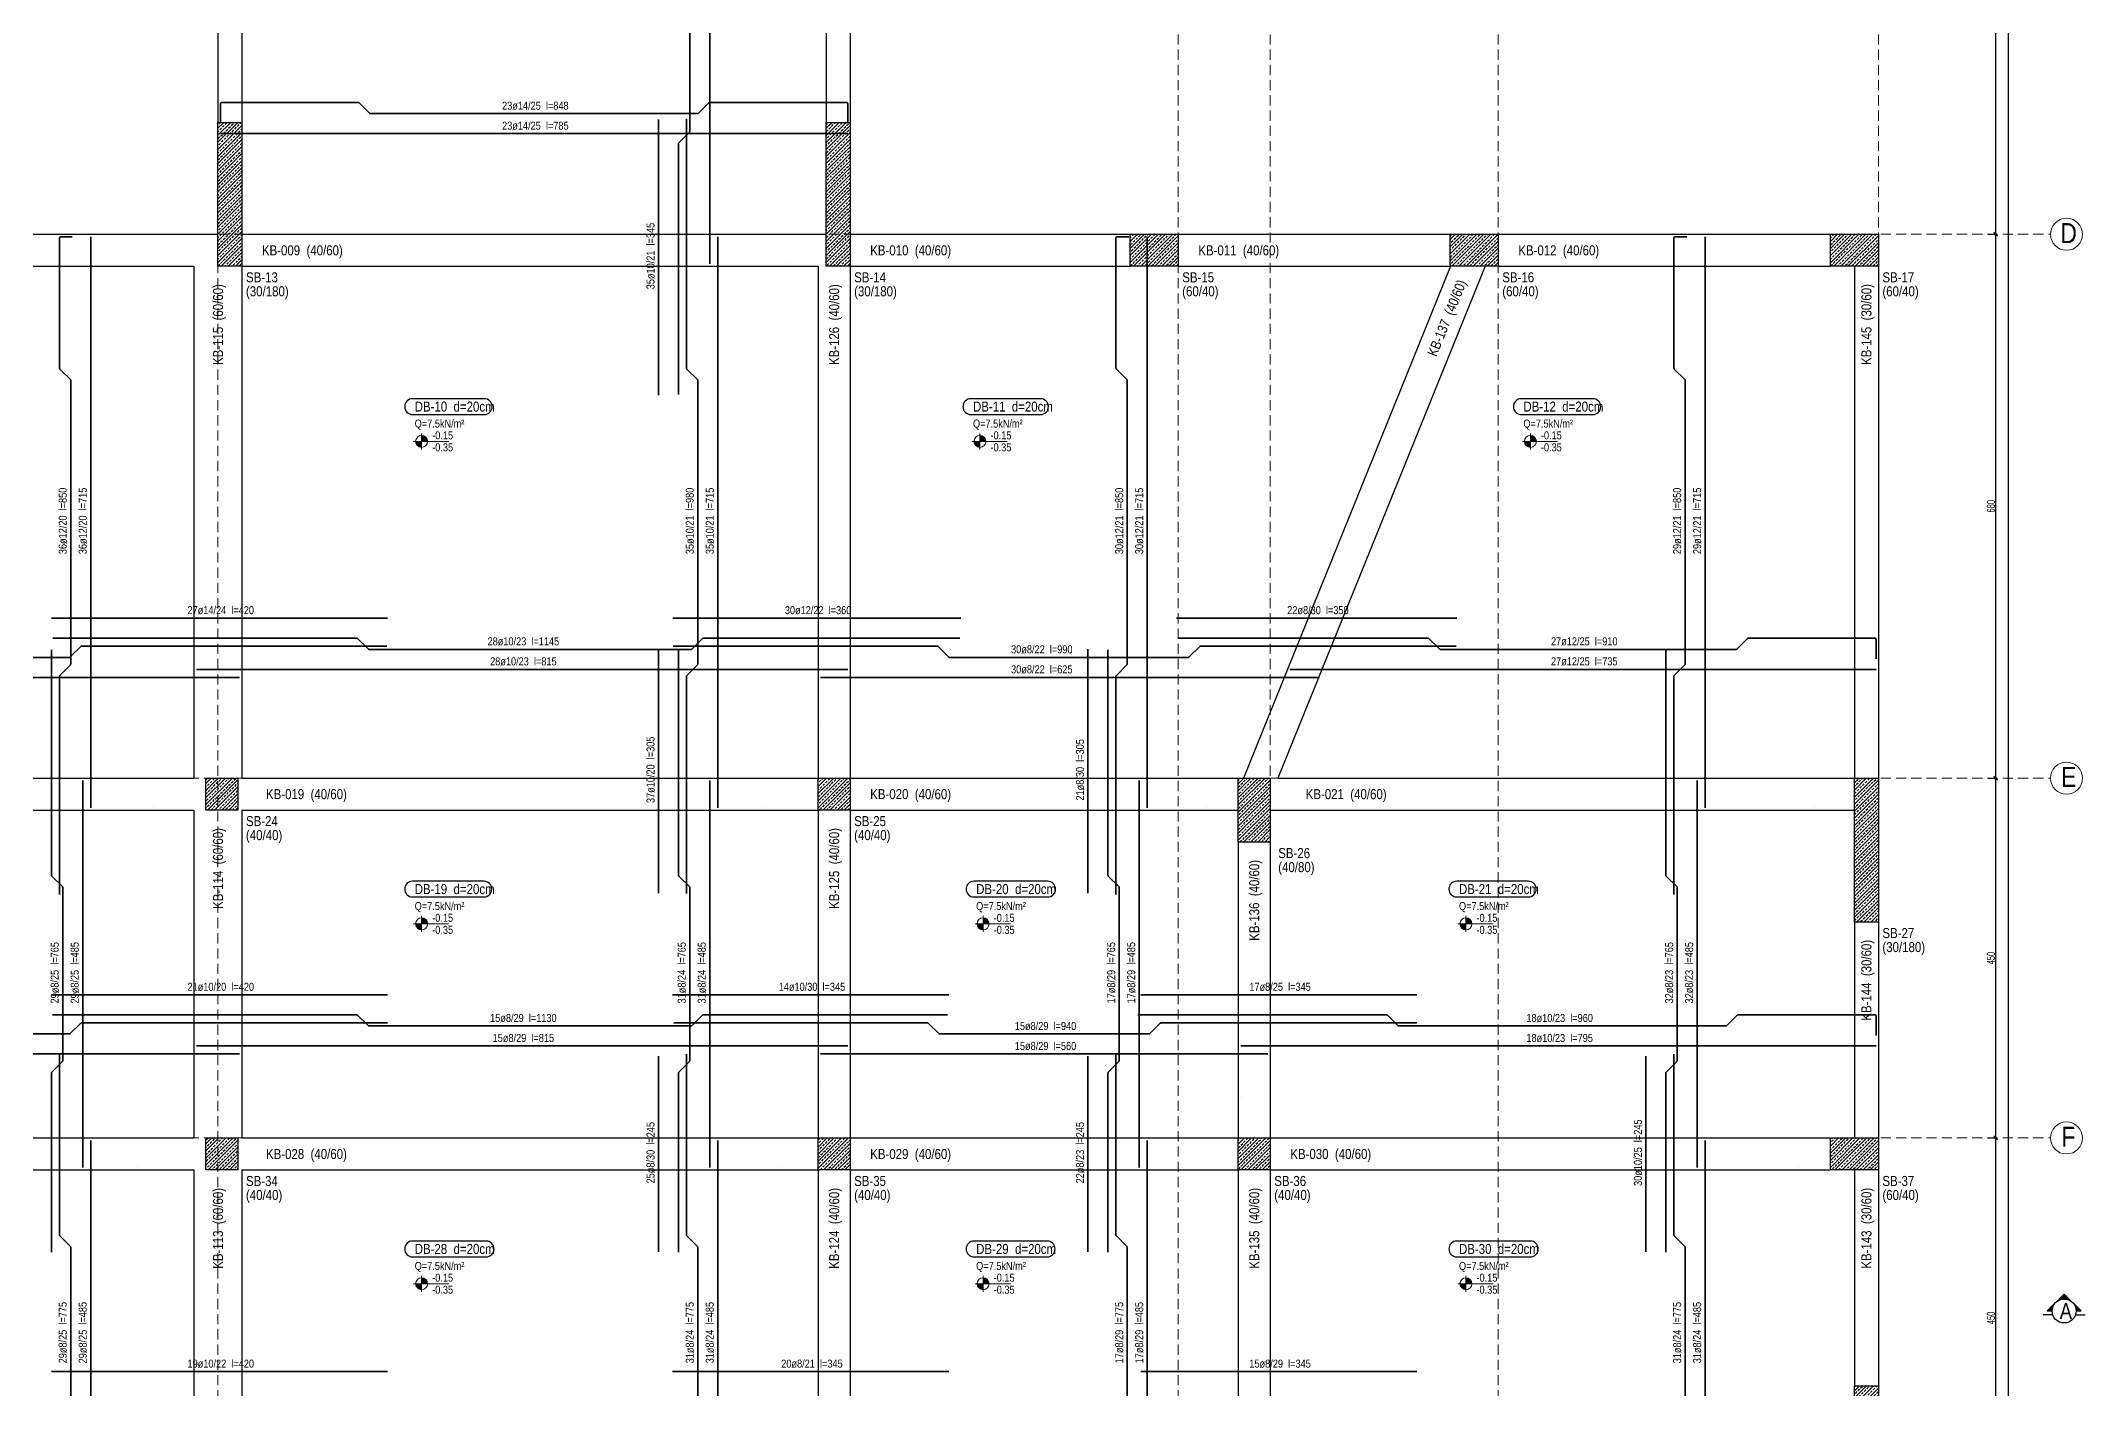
# Model space of a CAD drawing. Header units: millimetres. Extents: x 2275 to 9269, y 491 to 7321.
# Drawn here: x 6714 to 9269, y 3919 to 5603 of the extents above; entities that cross this region are included whole.
import ezdxf
from ezdxf.enums import TextEntityAlignment as Align

# ---------------------------------------------------------------- set-up
doc = ezdxf.new("R2010")
doc.units = ezdxf.units.MM
doc.linetypes.add('DASHED', pattern=[19.05, 12.7, -6.35])
for name, color, linetype, lineweight in [('AKS BALONU (BEYKENT)', 7, 'Continuous', 20), ('AKS CIZGISI (BEYKENT)', 252, 'DASHED', 20), ('AKS NO (BEYKENT)', 3, 'Continuous', 20), ('AKS OLCU (BEYKENT)', 200, 'Continuous', 20), ('DONATI (BEYKENT)', 4, 'Continuous', 35), ('DONATI YAZISI (BEYKENT)', 3, 'Continuous', 20), ('DOSEME ISMI (BEYKENT)', 9, 'Continuous', 20), ('DOSEME PAFTA (BEYKENT)', 3, 'Continuous', 20), ('KESIT (BEYKENT)', 151, 'Continuous', 25), ('KESIT ISMI (BEYKENT)', 6, 'Continuous', 20), ('KIRIS (BEYKENT)', 2, 'Continuous', 30), ('KIRIS ISMI (BEYKENT)', 40, 'Continuous', 20), ('KOLON (BEYKENT)', 3, 'Continuous', 30), ('KOLON ISMI (BEYKENT)', 91, 'Continuous', 20), ('KOT CIZGI (BEYKENT)', 120, 'Continuous', 20), ('KOT YAZI (BEYKENT)', 7, 'Continuous', 20), ('LGP_SLAB', 6, 'Continuous', 30), ('TARAMA (BEYKENT)', 252, 'Continuous', 25), ('YAZI (BEYKENT)', 140, 'Continuous', 20)]:
    doc.layers.add(name, color=color, linetype=linetype, lineweight=lineweight)
doc.styles.add('DONATI YAZISI (BEYKENT)', font='')
doc.styles.add('DSMOLC-50', font='bahnschrift light condensed', dxfattribs={"width": 0.75, "height": 10})
doc.styles.add('KOT (BEYKENT)', font='')
doc.styles.add('stastyle', font='RomanSTA.ttf')
doc.styles.add('YAZI (BEYKENT)', font='')
doc.styles.get('DONATI YAZISI (BEYKENT)').set_extended_font_data('Bahnschrift Light Condensed')
doc.styles.get('KOT (BEYKENT)').set_extended_font_data('Bahnschrift Light Condensed')
doc.styles.get('YAZI (BEYKENT)').set_extended_font_data('Bahnschrift Light Condensed')
doc.dimstyles.new('DSMOLC-50', dxfattribs={"dimtxt": 10, "dimasz": 5, "dimexe": 2, "dimexo": 2, "dimgap": 1, "dimtad": 1, "dimdec": 1, "dimrnd": 0.5, "dimzin": 12, "dimdsep": 46, "dimtxsty": 'DSMOLC-50', "dimblk": 'OBLIQUE', "dimblk1": 'OBLIQUE', "dimblk2": 'OBLIQUE', "dimcen": 0, "dimclrt": 7, "dimadec": 0, "dimazin": 0, "dimtfac": 1, "dimtdec": 4, "dimtix": 1, "dimtmove": 2, "dimatfit": 3, "dimfxl": 1, "dimtzin": 0, "dimarcsym": 0})
pattern_1 = [(45, (979.0016, 2596.1246), (-4.4194174, 4.4194174), []), (45, (983.421, 2596.1246), (-4.4194174, 4.4194174), [3.125, -1.5625])]

# ---------------------------------------------------------------- blocks, each defined once
blk = doc.blocks.new('_Oblique')
at = {"color": 0, "linetype": 'ByBlock', "lineweight": -2}
blk.add_line((-0.5, -0.5), (0.5, 0.5), dxfattribs=at)
blk = doc.blocks.new('*D168')
at = {"layer": 'AKS OLCU (BEYKENT)', "color": 0, "lineweight": -2, "transparency": 16777216}
for p, q in [((9147, 4231.4), (9159, 4231.4)), ((9157, 3781.4), (9157, 4231.4)), ((9147, 3781.4), (9159, 3781.4))]:
    blk.add_line(p, q, dxfattribs=at)
at = {"layer": 'DEFPOINTS', "color": 0, "transparency": 16777216}
for p in [(9145, 4231.4), (9157, 4231.4), (9145, 3781.4)]:
    blk.add_point(p, dxfattribs=at)
at = {"layer": 'AKS OLCU (BEYKENT)', "color": 0, "lineweight": -2, "transparency": 16777216, "xscale": 5, "yscale": 5, "zscale": 5}
for p, rotation in [((9157, 4231.4), 90), ((9157, 3781.4), 270)]:
    blk.add_blockref('_Oblique', p, dxfattribs=dict(at, rotation=rotation))
at = {"layer": 'AKS OLCU (BEYKENT)', "color": 7, "transparency": 16777216, "insert": (9150.9, 4006.4), "char_height": 10, "attachment_point": 5, "rotation": 90, "style": 'DSMOLC-50'}
blk.add_mtext('450', dxfattribs=at)
blk = doc.blocks.new('*D169')
at = {"layer": 'AKS OLCU (BEYKENT)', "color": 0, "lineweight": -2, "transparency": 16777216}
for p, q in [((9147, 4681.4), (9159, 4681.4)), ((9157, 4231.4), (9157, 4681.4)), ((9147, 4231.4), (9159, 4231.4))]:
    blk.add_line(p, q, dxfattribs=at)
at = {"layer": 'DEFPOINTS', "color": 0, "transparency": 16777216}
for p in [(9145, 4681.4), (9157, 4681.4), (9145, 4231.4)]:
    blk.add_point(p, dxfattribs=at)
at = {"layer": 'AKS OLCU (BEYKENT)', "color": 0, "lineweight": -2, "transparency": 16777216, "xscale": 5, "yscale": 5, "zscale": 5}
for p, rotation in [((9157, 4681.4), 90), ((9157, 4231.4), 270)]:
    blk.add_blockref('_Oblique', p, dxfattribs=dict(at, rotation=rotation))
at = {"layer": 'AKS OLCU (BEYKENT)', "color": 7, "transparency": 16777216, "insert": (9150.9, 4456.4), "char_height": 10, "attachment_point": 5, "rotation": 90, "style": 'DSMOLC-50'}
blk.add_mtext('450', dxfattribs=at)
blk = doc.blocks.new('*D170')
at = {"layer": 'AKS OLCU (BEYKENT)', "color": 0, "lineweight": -2, "transparency": 16777216}
for p, q in [((9147, 5361.4), (9159, 5361.4)), ((9157, 4681.4), (9157, 5361.4)), ((9147, 4681.4), (9159, 4681.4))]:
    blk.add_line(p, q, dxfattribs=at)
at = {"layer": 'DEFPOINTS', "color": 0, "transparency": 16777216}
for p in [(9145, 5361.4), (9157, 5361.4), (9145, 4681.4)]:
    blk.add_point(p, dxfattribs=at)
at = {"layer": 'AKS OLCU (BEYKENT)', "color": 0, "lineweight": -2, "transparency": 16777216, "xscale": 5, "yscale": 5, "zscale": 5}
for p, rotation in [((9157, 5361.4), 90), ((9157, 4681.4), 270)]:
    blk.add_blockref('_Oblique', p, dxfattribs=dict(at, rotation=rotation))
at = {"layer": 'AKS OLCU (BEYKENT)', "color": 7, "transparency": 16777216, "insert": (9150.9, 5021.4), "char_height": 10, "attachment_point": 5, "rotation": 90, "style": 'DSMOLC-50'}
blk.add_mtext('680', dxfattribs=at)
blk = doc.blocks.new('*D171')
at = {"layer": 'AKS OLCU (BEYKENT)', "color": 0, "lineweight": -2, "transparency": 16777216}
for p, q in [((9147, 5931.4), (9159, 5931.4)), ((9157, 5361.4), (9157, 5931.4)), ((9147, 5361.4), (9159, 5361.4))]:
    blk.add_line(p, q, dxfattribs=at)
at = {"layer": 'DEFPOINTS', "color": 0, "transparency": 16777216}
for p in [(9145, 5931.4), (9157, 5931.4), (9145, 5361.4)]:
    blk.add_point(p, dxfattribs=at)
at = {"layer": 'AKS OLCU (BEYKENT)', "color": 0, "lineweight": -2, "transparency": 16777216, "xscale": 5, "yscale": 5, "zscale": 5}
for p, rotation in [((9157, 5931.4), 90), ((9157, 5361.4), 270)]:
    blk.add_blockref('_Oblique', p, dxfattribs=dict(at, rotation=rotation))
at = {"layer": 'AKS OLCU (BEYKENT)', "color": 7, "transparency": 16777216, "insert": (9150.9, 5646.4), "char_height": 10, "attachment_point": 5, "rotation": 90, "style": 'DSMOLC-50'}
blk.add_mtext('570', dxfattribs=at)
blk = doc.blocks.new('*D174')
at = {"layer": 'AKS OLCU (BEYKENT)', "color": 0, "lineweight": -2, "transparency": 16777216}
for p, q in [((9147, 6886.4), (9175, 6886.4)), ((9173, 741.4), (9173, 6886.4)), ((9147, 741.4), (9175, 741.4))]:
    blk.add_line(p, q, dxfattribs=at)
at = {"layer": 'DEFPOINTS', "color": 0, "transparency": 16777216}
for p in [(9145, 6886.4), (9173, 6886.4), (9145, 741.4)]:
    blk.add_point(p, dxfattribs=at)
at = {"layer": 'AKS OLCU (BEYKENT)', "color": 0, "lineweight": -2, "transparency": 16777216, "xscale": 5, "yscale": 5, "zscale": 5}
for p, rotation in [((9173, 6886.4), 90), ((9173, 741.4), 270)]:
    blk.add_blockref('_Oblique', p, dxfattribs=dict(at, rotation=rotation))
at = {"layer": 'AKS OLCU (BEYKENT)', "color": 7, "transparency": 16777216, "insert": (9167, 3813.9), "char_height": 10, "attachment_point": 5, "rotation": 90, "style": 'DSMOLC-50'}
blk.add_mtext('6145', dxfattribs=at)

msp = doc.modelspace()

# ---------------------------------------------------------------- hatches: boundary and pattern name
at = {"layer": 'KESIT (BEYKENT)', "lineweight": -3}
h = msp.add_hatch(color=256, dxfattribs=at)
h.dxf.hatch_style = 1
h.paths.add_polyline_path([(9227.37, 4015.07, -0.1989124), (9231.76, 4025.68), (9221.16, 4015.07)])
h = msp.add_hatch(color=256, dxfattribs=at)
h.dxf.hatch_style = 1
h.paths.add_polyline_path([(9252.98, 4025.68), (9242.37, 4036.28), (9231.76, 4025.68, -0.1989124), (9242.37, 4030.07, -0.1989124)])
h = msp.add_hatch(color=256, dxfattribs=at)
h.dxf.hatch_style = 1
h.paths.add_polyline_path([(9263.58, 4015.07), (9252.98, 4025.68, -0.1989124), (9257.37, 4015.07)])
at = {"layer": 'KOT CIZGI (BEYKENT)'}
h = msp.add_hatch(color=256, dxfattribs=at)
h.dxf.hatch_style = 1
h.paths.add_polyline_path([(7189.79, 5110.04), (7189.79, 5102.54), (7197.29, 5102.54, 0.4142136)])
h = msp.add_hatch(color=256, dxfattribs=at)
h.dxf.hatch_style = 1
h.paths.add_polyline_path([(7887.49, 5110.04), (7887.49, 5102.54), (7894.99, 5102.54, 0.4142136)])
h = msp.add_hatch(color=256, dxfattribs=at)
h.dxf.hatch_style = 1
h.paths.add_polyline_path([(8575.29, 5110.04), (8575.29, 5102.54), (8582.79, 5102.54, 0.4142136)])
h = msp.add_hatch(color=256, dxfattribs=at)
h.dxf.hatch_style = 1
h.paths.add_polyline_path([(7189.79, 5102.54), (7182.29, 5102.54, 0.4142136), (7189.79, 5095.04)])
h = msp.add_hatch(color=256, dxfattribs=at)
h.dxf.hatch_style = 1
h.paths.add_polyline_path([(7887.49, 5102.54), (7879.99, 5102.54, 0.4142136), (7887.49, 5095.04)])
h = msp.add_hatch(color=256, dxfattribs=at)
h.dxf.hatch_style = 1
h.paths.add_polyline_path([(8575.29, 5102.54), (8567.79, 5102.54, 0.4142136), (8575.29, 5095.04)])
h = msp.add_hatch(color=256, dxfattribs=at)
h.dxf.hatch_style = 1
h.paths.add_polyline_path([(7189.79, 4499.21), (7182.29, 4499.21, 0.4142136), (7189.79, 4491.71)])
h = msp.add_hatch(color=256, dxfattribs=at)
h.dxf.hatch_style = 1
h.paths.add_polyline_path([(7189.79, 4506.71), (7189.79, 4499.21), (7197.29, 4499.21, 0.4142136)])
h = msp.add_hatch(color=256, dxfattribs=at)
h.dxf.hatch_style = 1
h.paths.add_polyline_path([(7891.46, 4499.21), (7883.96, 4499.21, 0.4142136), (7891.46, 4491.71)])
h = msp.add_hatch(color=256, dxfattribs=at)
h.dxf.hatch_style = 1
h.paths.add_polyline_path([(7891.46, 4506.71), (7891.46, 4499.21), (7898.96, 4499.21, 0.4142136)])
h = msp.add_hatch(color=256, dxfattribs=at)
h.dxf.hatch_style = 1
h.paths.add_polyline_path([(8494.79, 4499.21), (8487.29, 4499.21, 0.4142136), (8494.79, 4491.71)])
h = msp.add_hatch(color=256, dxfattribs=at)
h.dxf.hatch_style = 1
h.paths.add_polyline_path([(8494.79, 4506.71), (8494.79, 4499.21), (8502.29, 4499.21, 0.4142136)])
h = msp.add_hatch(color=256, dxfattribs=at)
h.dxf.hatch_style = 1
h.paths.add_polyline_path([(7189.79, 4049.21), (7182.29, 4049.21, 0.4142136), (7189.79, 4041.71)])
h = msp.add_hatch(color=256, dxfattribs=at)
h.dxf.hatch_style = 1
h.paths.add_polyline_path([(7189.79, 4056.71), (7189.79, 4049.21), (7197.29, 4049.21, 0.4142136)])
h = msp.add_hatch(color=256, dxfattribs=at)
h.dxf.hatch_style = 1
h.paths.add_polyline_path([(7891.46, 4049.21), (7883.96, 4049.21, 0.4142136), (7891.46, 4041.71)])
h = msp.add_hatch(color=256, dxfattribs=at)
h.dxf.hatch_style = 1
h.paths.add_polyline_path([(7891.46, 4056.71), (7891.46, 4049.21), (7898.96, 4049.21, 0.4142136)])
h = msp.add_hatch(color=256, dxfattribs=at)
h.dxf.hatch_style = 1
h.paths.add_polyline_path([(8494.79, 4049.21), (8487.29, 4049.21, 0.4142136), (8494.79, 4041.71)])
h = msp.add_hatch(color=256, dxfattribs=at)
h.dxf.hatch_style = 1
h.paths.add_polyline_path([(8494.79, 4056.71), (8494.79, 4049.21), (8502.29, 4049.21, 0.4142136)])
at = {"layer": 'TARAMA (BEYKENT)'}
h = msp.add_hatch(dxfattribs=at)
h.set_pattern_fill('ANSI33', color=256, style=0, pattern_type=0)
h.set_pattern_definition(pattern_1)
h.paths.add_polyline_path([(6935.26, 5501.42), (6965.26, 5501.42), (6965.26, 5321.42), (6935.26, 5321.42)], flags=0)
h = msp.add_hatch(dxfattribs=at)
h.set_pattern_fill('ANSI33', color=256, style=0, pattern_type=0)
h.set_pattern_definition(pattern_1)
h.paths.add_polyline_path([(7695.26, 5501.42), (7725.26, 5501.42), (7725.26, 5321.42), (7695.26, 5321.42)], flags=0)
h = msp.add_hatch(dxfattribs=at)
h.set_pattern_fill('ANSI33', color=256, style=0, pattern_type=0)
h.set_pattern_definition(pattern_1)
h.paths.add_polyline_path([(8075.27, 5361.42), (8135.27, 5361.42), (8135.27, 5321.42), (8075.27, 5321.42)], flags=0)
h = msp.add_hatch(dxfattribs=at)
h.set_pattern_fill('ANSI33', color=256, style=0, pattern_type=0)
h.set_pattern_definition(pattern_1)
h.paths.add_polyline_path([(8475.25, 5361.42), (8535.25, 5361.42), (8535.25, 5321.42), (8475.25, 5321.42)], flags=0)
h = msp.add_hatch(dxfattribs=at)
h.set_pattern_fill('ANSI33', color=256, style=0, pattern_type=0)
h.set_pattern_definition(pattern_1)
h.paths.add_polyline_path([(8950.26, 5361.42), (9010.26, 5361.42), (9010.26, 5321.42), (8950.26, 5321.42)], flags=0)
h = msp.add_hatch(dxfattribs=at)
h.set_pattern_fill('ANSI33', color=256, style=0, pattern_type=0)
h.set_pattern_definition(pattern_1)
h.paths.add_polyline_path([(6920.26, 4681.42), (6960.26, 4681.42), (6960.26, 4641.42), (6920.26, 4641.42)], flags=0)
h = msp.add_hatch(dxfattribs=at)
h.set_pattern_fill('ANSI33', color=256, style=0, pattern_type=0)
h.set_pattern_definition(pattern_1)
h.paths.add_polyline_path([(7685.26, 4681.42), (7725.26, 4681.42), (7725.26, 4641.42), (7685.26, 4641.42)], flags=0)
h = msp.add_hatch(dxfattribs=at)
h.set_pattern_fill('ANSI33', color=256, style=0, pattern_type=0)
h.set_pattern_definition(pattern_1)
h.paths.add_polyline_path([(8210.25, 4681.42), (8250.25, 4681.42), (8250.25, 4601.42), (8210.25, 4601.42)], flags=0)
h = msp.add_hatch(dxfattribs=at)
h.set_pattern_fill('ANSI33', color=256, style=0, pattern_type=0)
h.set_pattern_definition(pattern_1)
h.paths.add_polyline_path([(8980.26, 4681.42), (9010.26, 4681.42), (9010.26, 4501.42), (8980.26, 4501.42)], flags=0)
h = msp.add_hatch(dxfattribs=at)
h.set_pattern_fill('ANSI33', color=256, style=0, pattern_type=0)
h.set_pattern_definition(pattern_1)
h.paths.add_polyline_path([(6920.26, 4231.42), (6960.26, 4231.42), (6960.26, 4191.42), (6920.26, 4191.42)], flags=0)
h = msp.add_hatch(dxfattribs=at)
h.set_pattern_fill('ANSI33', color=256, style=0, pattern_type=0)
h.set_pattern_definition(pattern_1)
h.paths.add_polyline_path([(7685.26, 4231.42), (7725.26, 4231.42), (7725.26, 4191.42), (7685.26, 4191.42)], flags=0)
h = msp.add_hatch(dxfattribs=at)
h.set_pattern_fill('ANSI33', color=256, style=0, pattern_type=0)
h.set_pattern_definition(pattern_1)
h.paths.add_polyline_path([(8210.26, 4231.42), (8250.26, 4231.42), (8250.26, 4191.42), (8210.26, 4191.42)], flags=0)
h = msp.add_hatch(dxfattribs=at)
h.set_pattern_fill('ANSI33', color=256, style=0, pattern_type=0)
h.set_pattern_definition(pattern_1)
h.paths.add_polyline_path([(8950.26, 4231.42), (9010.26, 4231.42), (9010.26, 4191.42), (8950.26, 4191.42)], flags=0)
h = msp.add_hatch(dxfattribs=at)
h.set_pattern_fill('ANSI33', color=256, style=0, pattern_type=0)
h.set_pattern_definition(pattern_1)
h.paths.add_polyline_path([(8980.26, 3921.42), (9010.26, 3921.42), (9010.26, 3741.42), (8980.26, 3741.42)], flags=0)

# ---------------------------------------------------------------- linework, layer by layer
at = {"layer": 'AKS BALONU (BEYKENT)'}
for centre in [(9245.26, 5361.42), (9245.26, 4681.42), (9245.26, 4231.42)]:
    msp.add_circle(centre, 20, dxfattribs=at)
at = {"layer": 'AKS CIZGISI (BEYKENT)'}
for p, q in [((6935.26, 531.42), (6935.26, 7086.42)), ((7725.26, 531.42), (7725.26, 7086.42)), ((8135.27, 531.42), (8135.27, 7086.42)), ((8250.26, 531.42), (8250.26, 7086.42)), ((8535.26, 531.42), (8535.26, 7086.42)), ((9010.26, 531.42), (9010.26, 7086.42)), ((2555.26, 5361.42), (9225.26, 5361.42)), ((2555.26, 4681.42), (9225.26, 4681.42)), ((2555.26, 4231.42), (9225.26, 4231.42))]:
    msp.add_line(p, q, dxfattribs=at)
at = {"layer": 'DONATI (BEYKENT)'}
for points in [[(7510.81, 5160.97), (7510.81, 5474.8, -0.1989124), (7511.25, 5475.86), (7524.37, 5488.98, 0.1989124), (7524.81, 5490.04), (7524.81, 5802.8, 0.1989124), (7524.37, 5803.86), (7511.25, 5816.98, -0.1989124), (7510.81, 5818.04), (7510.81, 6079.37)], [(6938.26, 5500.3), (6938.26, 5524.8, -0.4142136), (6939.76, 5526.3), (7110.64, 5526.3, -0.1989124), (7111.7, 5525.86), (7124.82, 5512.74, 0.1989124), (7125.89, 5512.3), (7534.64, 5512.3, 0.1989124), (7535.7, 5512.74), (7548.83, 5525.86, -0.1989124), (7549.89, 5526.3), (7720.76, 5526.3, -0.4142136), (7722.26, 5524.8), (7722.26, 5500.3)], [(7520.81, 4537.22), (7520.81, 4808.8, -0.1989124), (7521.25, 4809.86), (7534.37, 4822.98, 0.1989124), (7534.81, 4824.04), (7534.81, 5178.8, 0.1989124), (7534.37, 5179.86), (7521.25, 5192.98, -0.1989124), (7520.81, 5194.04), (7520.81, 5505.62)], [(6737.22, 4536.02), (6737.22, 4808.8, -0.1989124), (6737.66, 4809.86), (6750.78, 4822.98, 0.1989124), (6751.22, 4824.04), (6751.22, 5178.8, 0.1989124), (6750.78, 5179.86), (6737.66, 5192.98, -0.1989124), (6737.22, 5194.04), (6737.22, 5356.92, -0.4142136), (6738.72, 5358.42), (6753.22, 5358.42)], [(8057.48, 4536.02), (8057.48, 4808.8, -0.1989124), (8057.92, 4809.86), (8071.04, 4822.98, 0.1989124), (8071.48, 4824.04), (8071.48, 5178.8, 0.1989124), (8071.04, 5179.86), (8057.92, 5192.98, -0.1989124), (8057.48, 5194.04), (8057.48, 5356.92, -0.4142136), (8058.98, 5358.42), (8073.48, 5358.42)], [(8754.71, 4536.02), (8754.71, 4808.8, -0.1989124), (8755.15, 4809.86), (8768.27, 4822.98, 0.1989124), (8768.71, 4824.04), (8768.71, 5178.8, 0.1989124), (8768.27, 5179.86), (8755.15, 5192.98, -0.1989124), (8754.71, 5194.04), (8754.71, 5356.92, -0.4142136), (8756.21, 5358.42), (8770.71, 5358.42)], [(6728.8, 4856.44), (7108.66, 4856.44, -0.1989124), (7109.72, 4856.01), (7122.84, 4842.88, 0.1989124), (7123.9, 4842.44), (7526.71, 4842.44, 0.1989124), (7527.77, 4842.88), (7540.89, 4856.01, -0.1989124), (7541.95, 4856.44), (7862.19, 4856.44)], [(8134.94, 4856.44), (8447.4, 4856.44, -0.1989124), (8448.46, 4856.01), (8461.58, 4842.88, 0.1989124), (8462.64, 4842.44), (8832.64, 4842.44, 0.1989124), (8833.7, 4842.88), (8846.82, 4856.01, -0.1989124), (8847.88, 4856.44), (9005.84, 4856.44, -0.4142136), (9007.34, 4854.94), (9007.34, 4830.45)], [(5987.96, 4846.44), (6340.71, 4846.44, -0.1989124), (6341.77, 4846.01), (6354.89, 4832.88, 0.1989124), (6355.95, 4832.44), (6749.66, 4832.44, 0.1989124), (6750.72, 4832.88), (6763.84, 4846.01, -0.1989124), (6764.9, 4846.44), (7146.37, 4846.44)], [(6727.22, 4088.47), (6727.22, 4312.8, -0.1989124), (6727.66, 4313.86), (6740.78, 4326.98, 0.1989124), (6741.22, 4328.04), (6741.22, 4544.8, 0.1989124), (6740.78, 4545.86), (6727.66, 4558.98, -0.1989124), (6727.22, 4560.04), (6727.22, 4841.87)], [(7504.1, 4846.44), (7834.01, 4846.44, -0.1989124), (7835.07, 4846.01), (7848.19, 4832.88, 0.1989124), (7849.25, 4832.44), (8147.88, 4832.44, 0.1989124), (8148.94, 4832.88), (8162.06, 4846.01, -0.1989124), (8163.12, 4846.44), (8482.51, 4846.44)], [(7510.81, 4088.47), (7510.81, 4312.8, -0.1989124), (7511.25, 4313.86), (7524.37, 4326.98, 0.1989124), (7524.81, 4328.04), (7524.81, 4544.8, 0.1989124), (7524.37, 4545.86), (7511.25, 4558.98, -0.1989124), (7510.81, 4560.04), (7510.81, 4841.87)], [(8047.48, 4088.47), (8047.48, 4312.8, -0.1989124), (8047.92, 4313.86), (8061.04, 4326.98, 0.1989124), (8061.48, 4328.04), (8061.48, 4544.8, 0.1989124), (8061.04, 4545.86), (8047.92, 4558.98, -0.1989124), (8047.48, 4560.04), (8047.48, 4841.87)], [(8744.71, 4088.47), (8744.71, 4312.8, -0.1989124), (8745.15, 4313.86), (8758.27, 4326.98, 0.1989124), (8758.71, 4328.04), (8758.71, 4544.8, 0.1989124), (8758.27, 4545.86), (8745.15, 4558.98, -0.1989124), (8744.71, 4560.04), (8744.71, 4841.87)], [(5978.61, 4375.51), (6340.7, 4375.51, -0.1989124), (6341.76, 4375.07), (6354.88, 4361.95, 0.1989124), (6355.94, 4361.51), (6749.66, 4361.51, 0.1989124), (6750.72, 4361.95), (6763.84, 4375.07, -0.1989124), (6764.9, 4375.51), (7147.01, 4375.51)], [(6728.61, 4385.51), (7108.66, 4385.51, -0.1989124), (7109.72, 4385.07), (7122.84, 4371.95, 0.1989124), (7123.9, 4371.51), (7526.7, 4371.51, 0.1989124), (7527.76, 4371.95), (7540.88, 4385.07, -0.1989124), (7541.94, 4385.51), (7847.01, 4385.51)], [(7504.88, 4375.51), (7821.71, 4375.51, -0.1989124), (7822.77, 4375.07), (7835.9, 4361.95, 0.1989124), (7836.96, 4361.51), (8098.71, 4361.51, 0.1989124), (8099.77, 4361.95), (8112.89, 4375.07, -0.1989124), (8113.95, 4375.51), (8433.27, 4375.51)], [(8084.91, 4385.51), (8395.71, 4385.51, -0.1989124), (8396.77, 4385.07), (8409.89, 4371.95, 0.1989124), (8410.95, 4371.51), (8819.69, 4371.51, 0.1989124), (8820.75, 4371.95), (8833.87, 4385.07, -0.1989124), (8834.93, 4385.51), (9005.82, 4385.51, -0.4142136), (9007.32, 4384.01), (9007.32, 4359.52)], [(6737.22, 3572.85), (6737.22, 3862.8, -0.1989124), (6737.66, 3863.86), (6750.78, 3876.98, 0.1989124), (6751.22, 3878.04), (6751.22, 4094.8, 0.1989124), (6750.78, 4095.86), (6737.66, 4108.98, -0.1989124), (6737.22, 4110.04), (6737.22, 4336.25)], [(7520.81, 3572.85), (7520.81, 3862.8, -0.1989124), (7521.25, 3863.86), (7534.37, 3876.98, 0.1989124), (7534.81, 3878.04), (7534.81, 4094.8, 0.1989124), (7534.37, 4095.86), (7521.25, 4108.98, -0.1989124), (7520.81, 4110.04), (7520.81, 4336.25)], [(8057.48, 3572.85), (8057.48, 3862.8, -0.1989124), (8057.92, 3863.86), (8071.04, 3876.98, 0.1989124), (8071.48, 3878.04), (8071.48, 4094.8, 0.1989124), (8071.04, 4095.86), (8057.92, 4108.98, -0.1989124), (8057.48, 4110.04), (8057.48, 4336.25)], [(8754.71, 3572.85), (8754.71, 3862.8, -0.1989124), (8755.15, 3863.86), (8768.27, 3876.98, 0.1989124), (8768.71, 3878.04), (8768.71, 4094.8, 0.1989124), (8768.27, 4095.86), (8755.15, 4108.98, -0.1989124), (8754.71, 4110.04), (8754.71, 4336.25)]]:
    msp.add_lwpolyline(points, format="xyb", dxfattribs=at)
for points in [[(7549.81, 5324.42), (7549.81, 5968.42)], [(7485.81, 5160.17), (7485.81, 5505.17)], [(6938.26, 5487.3), (7722.26, 5487.3)], [(6776.22, 4644.42), (6776.22, 5358.42)], [(7559.81, 4644.42), (7559.81, 5358.42)], [(8096.48, 4644.42), (8096.48, 5358.42)], [(8793.71, 4644.42), (8793.71, 5358.42)], [(6727.16, 4881.44), (7147.16, 4881.44)], [(7503.64, 4881.44), (7863.64, 4881.44)], [(8133.24, 4881.44), (8483.23, 4881.44)], [(7485.81, 4537.67), (7485.81, 4842.67)], [(8022.48, 4537.67), (8022.48, 4842.67)], [(6163.34, 4807.44), (6962.26, 4807.44)], [(6908.26, 4817.44), (7722.34, 4817.44)], [(7688.34, 4807.44), (8311.94, 4807.44)], [(8274.79, 4817.44), (9007.34, 4817.44)], [(6766.22, 4194.42), (6766.22, 4678.42)], [(7549.81, 4194.42), (7549.81, 4678.42)], [(8086.48, 4194.42), (8086.48, 4678.42)], [(8783.71, 4194.42), (8783.71, 4678.42)], [(6727.16, 4410.51), (7147.16, 4410.51)], [(7503.45, 4410.51), (7848.45, 4410.51)], [(8088.46, 4410.51), (8433.45, 4410.51)], [(6908.26, 4346.51), (7722.34, 4346.51)], [(8213.33, 4346.51), (9007.32, 4346.51)], [(6163.34, 4336.51), (6962.26, 4336.51)], [(7485.81, 4088.92), (7485.81, 4333.92)], [(7688.34, 4336.51), (8247.33, 4336.51)], [(8022.48, 4088.92), (8022.48, 4333.92)], [(8719.71, 4088.92), (8719.71, 4333.92)], [(6776.22, 3744.42), (6776.22, 4228.42)], [(7559.81, 3744.42), (7559.81, 4228.42)], [(8096.48, 3744.42), (8096.48, 4228.42)], [(8793.71, 3744.42), (8793.71, 4228.42)], [(6727.16, 3939.26), (7147.16, 3939.26)], [(7503.46, 3939.26), (7848.46, 3939.26)], [(8088.46, 3939.26), (8433.46, 3939.26)]]:
    msp.add_lwpolyline(points, dxfattribs=at)
at = {"layer": 'DOSEME PAFTA (BEYKENT)', "lineweight": -3}
for points in [[(7178.46, 5136.1), (7268.07, 5136.1, 1), (7268.07, 5155.88), (7178.46, 5155.88, 1)], [(7876.15, 5136.1), (7963.2, 5136.1, 1), (7963.2, 5155.88), (7876.15, 5155.88, 1)], [(8563.96, 5136.1), (8653.32, 5136.1, 1), (8653.32, 5155.88), (8563.96, 5155.88, 1)], [(7178.46, 4532.77), (7267.57, 4532.77, 1), (7267.57, 4552.55), (7178.46, 4552.55, 1)], [(7880.12, 4532.77), (7972.05, 4532.77, 1), (7972.05, 4552.55), (7880.12, 4552.55, 1)], [(8483.46, 4532.77), (8572.82, 4532.77, 1), (8572.82, 4552.55), (8483.46, 4552.55, 1)], [(7178.46, 4082.77), (7270.32, 4082.77, 1), (7270.32, 4102.55), (7178.46, 4102.55, 1)], [(7880.12, 4082.77), (7971.55, 4082.77, 1), (7971.55, 4102.55), (7880.12, 4102.55, 1)], [(8483.46, 4082.77), (8575.33, 4082.77, 1), (8575.33, 4102.55), (8483.46, 4102.55, 1)]]:
    msp.add_lwpolyline(points, format="xyb", close=True, dxfattribs=at)
at = {"layer": 'KESIT (BEYKENT)', "lineweight": -3, "flags": 128}
for points in [[(9257.37, 4015.07), (9263.58, 4015.07), (9242.37, 4036.28), (9221.16, 4015.07), (9227.37, 4015.07)], [(9228.23, 4010.07), (9216.16, 4010.07)], [(9256.51, 4010.07), (9268.58, 4010.07)]]:
    msp.add_lwpolyline(points, dxfattribs=at)
at = {"layer": 'KESIT (BEYKENT)', "lineweight": -3}
msp.add_circle((9242.37, 4015.07), 15, dxfattribs=at)
at = {"layer": 'KIRIS (BEYKENT)'}
for p, q in [((6935.16, 5931.32), (6935.16, 5501.42)), ((6965.26, 5931.32), (6965.16, 5501.42)), ((7695.26, 5931.32), (7695.36, 5501.42)), ((7725.26, 5931.32), (7725.36, 5501.42)), ((6200.36, 5361.42), (6935.16, 5361.42)), ((6965.16, 5361.42), (7695.36, 5361.42)), ((7725.36, 5361.42), (8075.37, 5361.42)), ((8135.37, 5361.42), (8475.25, 5361.42)), ((8535.25, 5361.42), (8950.36, 5361.42)), ((6200.36, 5321.42), (6905.26, 5321.42)), ((6905.26, 5321.42), (6905.26, 4681.42)), ((6965.26, 5321.42), (7685.26, 5321.42)), ((6965.26, 5321.42), (6965.26, 4681.42)), ((7685.26, 5321.42), (7685.36, 4681.52)), ((7725.26, 5321.42), (7725.36, 4681.52)), ((7725.36, 5321.42), (8075.37, 5321.42)), ((8135.37, 5321.42), (8475.25, 5321.42)), ((8475.65, 5321.52), (8216.82, 4681.52)), ((8518.75, 5321.42), (8259.93, 4681.42)), ((8535.25, 5321.42), (8950.36, 5321.42)), ((8980.26, 5321.52), (8980.36, 4681.52)), ((9010.26, 5321.52), (9010.36, 4681.52)), ((6200.36, 4681.42), (6905.26, 4681.42)), ((6965.26, 4681.42), (7685.36, 4681.42)), ((7725.36, 4681.42), (8210.25, 4681.42)), ((8259.93, 4681.42), (8980.36, 4681.42)), ((6200.36, 4641.42), (6905.26, 4641.42)), ((6905.26, 4641.42), (6905.26, 4231.42)), ((6965.26, 4641.42), (7685.26, 4641.42)), ((6965.26, 4641.42), (6965.26, 4231.42)), ((7685.26, 4641.42), (7685.36, 4231.52)), ((7725.26, 4641.42), (7725.36, 4231.52)), ((7725.36, 4641.42), (8210.25, 4641.42)), ((8250.25, 4641.42), (8980.36, 4641.42)), ((8210.25, 4601.52), (8210.36, 4231.52)), ((8250.26, 4601.52), (8250.36, 4231.52)), ((8980.36, 4501.52), (8980.26, 4231.52)), ((9010.26, 4501.52), (9010.36, 4231.52)), ((6200.36, 4231.42), (6905.26, 4231.42)), ((6965.26, 4231.42), (7685.36, 4231.42)), ((7725.36, 4231.42), (8210.36, 4231.42)), ((8250.36, 4231.42), (8950.36, 4231.42)), ((6200.36, 4191.42), (6905.26, 4191.42)), ((6905.26, 4191.42), (6905.26, 3781.42)), ((6965.26, 4191.42), (7685.26, 4191.42)), ((6965.26, 4191.42), (6965.26, 3781.42)), ((7685.26, 4191.42), (7685.36, 3781.52)), ((7725.26, 4191.42), (7725.36, 3781.52)), ((7725.36, 4191.42), (8210.26, 4191.42)), ((8210.26, 4191.42), (8210.36, 3821.42)), ((8250.26, 4191.42), (8250.36, 3821.42)), ((8250.36, 4191.42), (8950.36, 4191.42)), ((8980.26, 4191.52), (8980.36, 3921.42)), ((9010.26, 4191.52), (9010.36, 3921.42))]:
    msp.add_line(p, q, dxfattribs=at)
at = {"layer": 'KOLON (BEYKENT)'}
for points in [[(6935.26, 5501.42), (6965.26, 5501.42), (6965.26, 5321.42), (6935.26, 5321.42)], [(7695.26, 5501.42), (7725.26, 5501.42), (7725.26, 5321.42), (7695.26, 5321.42)], [(8075.27, 5361.42), (8135.27, 5361.42), (8135.27, 5321.42), (8075.27, 5321.42)], [(8475.25, 5361.42), (8535.25, 5361.42), (8535.25, 5321.42), (8475.25, 5321.42)], [(8950.26, 5361.42), (9010.26, 5361.42), (9010.26, 5321.42), (8950.26, 5321.42)], [(6920.26, 4681.42), (6960.26, 4681.42), (6960.26, 4641.42), (6920.26, 4641.42)], [(7685.26, 4681.42), (7725.26, 4681.42), (7725.26, 4641.42), (7685.26, 4641.42)], [(8210.25, 4681.42), (8250.25, 4681.42), (8250.25, 4601.42), (8210.25, 4601.42)], [(8980.26, 4681.42), (9010.26, 4681.42), (9010.26, 4501.42), (8980.26, 4501.42)], [(6920.26, 4231.42), (6960.26, 4231.42), (6960.26, 4191.42), (6920.26, 4191.42)], [(7685.26, 4231.42), (7725.26, 4231.42), (7725.26, 4191.42), (7685.26, 4191.42)], [(8210.26, 4231.42), (8250.26, 4231.42), (8250.26, 4191.42), (8210.26, 4191.42)], [(8950.26, 4231.42), (9010.26, 4231.42), (9010.26, 4191.42), (8950.26, 4191.42)], [(8980.26, 3921.42), (9010.26, 3921.42), (9010.26, 3741.42), (8980.26, 3741.42)]]:
    msp.add_lwpolyline(points, close=True, dxfattribs=at)
at = {"layer": 'KOT CIZGI (BEYKENT)'}
for p, q in [((7189.79, 5112.54), (7189.79, 5092.54)), ((7887.49, 5112.54), (7887.49, 5092.54)), ((8575.29, 5112.54), (8575.29, 5092.54)), ((7179.79, 5102.54), (7223.82, 5102.54)), ((7877.49, 5102.54), (7921.51, 5102.54)), ((8565.29, 5102.54), (8609.32, 5102.54)), ((7179.79, 4499.21), (7223.82, 4499.21)), ((7189.79, 4509.21), (7189.79, 4489.21)), ((7881.46, 4499.21), (7925.49, 4499.21)), ((7891.46, 4509.21), (7891.46, 4489.21)), ((8484.79, 4499.21), (8528.82, 4499.21)), ((8494.79, 4509.21), (8494.79, 4489.21)), ((7179.79, 4049.21), (7223.82, 4049.21)), ((7189.79, 4059.21), (7189.79, 4039.21)), ((7881.46, 4049.21), (7925.49, 4049.21)), ((7891.46, 4059.21), (7891.46, 4039.21)), ((8484.79, 4049.21), (8528.82, 4049.21)), ((8494.79, 4059.21), (8494.79, 4039.21))]:
    msp.add_line(p, q, dxfattribs=at)
for centre in [(7189.79, 5102.54), (7887.49, 5102.54), (8575.29, 5102.54), (7189.79, 4499.21), (7891.46, 4499.21), (8494.79, 4499.21), (7189.79, 4049.21), (7891.46, 4049.21), (8494.79, 4049.21)]:
    msp.add_circle(centre, 7.5, dxfattribs=at)

# ---------------------------------------------------------------- texts
at = {"layer": 'AKS NO (BEYKENT)', "style": 'YAZI (BEYKENT)'}
for s, p in [('D', (9237.67, 5350.42)), ('E', (9238.48, 4670.42)), ('F', (9238.95, 4220.42))]:
    msp.add_text(s, height=25, dxfattribs=at).set_placement(p)
at = {"layer": 'DONATI YAZISI (BEYKENT)', "style": 'DONATI YAZISI (BEYKENT)'}
for s, p in [(' 23ø14/25  l=848', (7330.26, 5522.3)), (' 23ø14/25  l=785', (7330.26, 5497.3)), (' 27ø14/24  l=420', (6937.16, 4891.44)), (' 30ø12/22  l=360', (7683.64, 4891.44)), (' 22ø8/30  l=350', (8308.23, 4891.44)), (' 28ø10/23  l=1145', (7315.3, 4852.44)), (' 27ø12/25  l=910', (8641.07, 4852.44)), (' 28ø10/23  l=815', (7315.3, 4827.44)), (' 30ø8/22  l=990', (7963.2, 4842.44)), (' 27ø12/25  l=735', (8641.07, 4827.44)), (' 30ø8/22  l=625', (7963.2, 4817.44)), (' 21ø10/20  l=420', (6937.16, 4420.51)), (' 14ø10/30  l=345', (7675.95, 4420.51)), (' 17ø8/25  l=345', (8260.95, 4420.51)), (' 15ø8/29  l=1130', (7315.3, 4381.51)), (' 15ø8/29  l=940', (7967.84, 4371.51)), (' 18ø10/23  l=960', (8610.33, 4381.51)), (' 15ø8/29  l=815', (7315.3, 4356.51)), (' 15ø8/29  l=560', (7967.84, 4346.51)), (' 18ø10/23  l=795', (8610.33, 4356.51)), (' 19ø10/22  l=420', (6937.16, 3949.26)), (' 20ø8/21  l=345', (7675.96, 3949.26)), (' 15ø8/29  l=345', (8260.96, 3949.26))]:
    msp.add_text(s, height=10, dxfattribs=at).set_placement(p, align=Align.MIDDLE_CENTER)
for s, p in [(' 35ø10/21  l=345', (7475.81, 5332.67)), (' 36ø12/20  l=850', (6741.22, 5001.42)), (' 36ø12/20  l=715', (6766.22, 5001.42)), (' 35ø10/21  l=980', (7524.81, 5001.42)), (' 35ø10/21  l=715', (7549.81, 5001.42)), (' 30ø12/21  l=850', (8061.48, 5001.42)), (' 30ø12/21  l=715', (8086.48, 5001.42)), (' 29ø12/21  l=850', (8758.71, 5001.42)), (' 29ø12/21  l=715', (8783.71, 5001.42)), (' 37ø10/20  l=305', (7475.81, 4690.17)), (' 21ø8/30  l=305', (8012.48, 4690.17)), (' 29ø8/25  l=765', (6731.22, 4436.42)), (' 29ø8/25  l=485', (6756.22, 4436.42)), (' 31ø8/24  l=765', (7514.81, 4436.42)), (' 31ø8/24  l=485', (7539.81, 4436.42)), (' 17ø8/29  l=765', (8051.48, 4436.42)), (' 17ø8/29  l=485', (8076.48, 4436.42)), (' 32ø8/23  l=765', (8748.71, 4436.42)), (' 32ø8/23  l=485', (8773.71, 4436.42)), (' 25ø8/30  l=245', (7475.81, 4211.42)), (' 22ø8/23  l=245', (8012.48, 4211.42)), (' 30ø10/25  l=245', (8709.71, 4211.42)), (' 29ø8/25  l=775', (6741.22, 3986.42)), (' 29ø8/25  l=485', (6766.22, 3986.42)), (' 31ø8/24  l=775', (7524.81, 3986.42)), (' 31ø8/24  l=485', (7549.81, 3986.42)), (' 17ø8/29  l=775', (8061.48, 3986.42)), (' 17ø8/29  l=485', (8086.48, 3986.42)), (' 31ø8/24  l=775', (8758.71, 3986.42)), (' 31ø8/24  l=485', (8783.71, 3986.42))]:
    msp.add_text(s, height=10, rotation=90, dxfattribs=at).set_placement(p, align=Align.MIDDLE_CENTER)
at = {"layer": 'DOSEME ISMI (BEYKENT)', "style": 'YAZI (BEYKENT)'}
for s, p in [('DB-10  d=20cm', (7181.1, 5139.75)), ('DB-11  d=20cm', (7878.79, 5139.75)), ('DB-12  d=20cm', (8566.6, 5139.75)), ('DB-19  d=20cm', (7181.1, 4536.42)), ('DB-20  d=20cm', (7882.76, 4536.42)), ('DB-21  d=20cm', (8486.1, 4536.42)), ('DB-28  d=20cm', (7181.1, 4086.42)), ('DB-29  d=20cm', (7882.76, 4086.42)), ('DB-30  d=20cm', (8486.1, 4086.42))]:
    msp.add_text(s, height=12.5, dxfattribs=at).set_placement(p)
at = {"layer": 'KESIT ISMI (BEYKENT)', "style": 'YAZI (BEYKENT)'}
msp.add_text('A', height=20, dxfattribs=at).set_placement((9236.91, 4005.2))
at = {"layer": 'KIRIS ISMI (BEYKENT)', "style": 'YAZI (BEYKENT)'}
for s, p in [('KB-009  (40/60)', (6990.16, 5335.17)), ('KB-010  (40/60)', (7750.36, 5335.17)), ('KB-011  (40/60)', (8160.37, 5335.17)), ('KB-012  (40/60)', (8560.26, 5335.17)), ('KB-019  (40/60)', (6995.26, 4655.17)), ('KB-020  (40/60)', (7750.36, 4655.17)), ('KB-021  (40/60)', (8294.59, 4655.17)), ('KB-028  (40/60)', (6995.26, 4205.17)), ('KB-029  (40/60)', (7750.36, 4205.17)), ('KB-030  (40/60)', (8275.36, 4205.17))]:
    msp.add_text(s, height=12.5, dxfattribs=at).set_placement(p)
for s, rotation, p in [('KB-115  (60/60)', 90, (6941.52, 5198.01)), ('KB-126  (40/60)', 90, (7711.52, 5197.92)), ('KB-137  (40/60)', 67.98108, (8457.87, 5207.54)), ('KB-145  (30/60)', 90, (9001.52, 5198.12)), ('KB-114  (60/60)', 90, (6941.52, 4517.85)), ('KB-125  (40/60)', 90, (7711.52, 4517.92)), ('KB-136  (40/60)', 90, (8236.52, 4478.01)), ('KB-144  (30/60)', 90, (9001.52, 4378.07)), ('KB-113  (60/60)', 90, (6941.52, 4067.84)), ('KB-124  (40/60)', 90, (7711.52, 4067.87)), ('KB-135  (40/60)', 90, (8236.52, 4067.92)), ('KB-143  (30/60)', 90, (9001.52, 4068.05))]:
    msp.add_text(s, height=12.5, rotation=rotation, dxfattribs=at).set_placement(p)
at = {"layer": 'KOLON ISMI (BEYKENT)', "style": 'YAZI (BEYKENT)'}
for s, p in [('SB-13', (6970.26, 5301.42)), ('SB-14', (7730.27, 5301.42)), ('SB-15', (8140.27, 5301.42)), ('SB-16', (8540.25, 5301.42)), ('SB-17', (9015.27, 5301.42)), ('(30/180)', (6970.26, 5283.92)), ('(30/180)', (7730.27, 5283.92)), ('(60/40)', (8140.27, 5283.92)), ('(60/40)', (8540.25, 5283.92)), ('(60/40)', (9015.27, 5283.92)), ('SB-24', (6970.26, 4621.42)), ('SB-25', (7730.27, 4621.42)), ('(40/40)', (6970.26, 4603.92)), ('(40/40)', (7730.27, 4603.92)), ('SB-26', (8260.26, 4581.42)), ('(40/80)', (8260.26, 4563.92)), ('SB-27', (9015.27, 4481.42)), ('(30/180)', (9015.27, 4463.92)), ('SB-34', (6970.26, 4171.42)), ('(40/40)', (6970.26, 4153.92)), ('SB-35', (7730.27, 4171.42)), ('(40/40)', (7730.27, 4153.92)), ('SB-36', (8255.27, 4171.42)), ('(40/40)', (8255.27, 4153.92)), ('SB-37', (9015.27, 4171.42)), ('(60/40)', (9015.27, 4153.92))]:
    msp.add_text(s, height=12.5, dxfattribs=at).set_placement(p)
at = {"layer": 'KOT YAZI (BEYKENT)', "style": 'KOT (BEYKENT)'}
for s, p in [(' -0.15', (7199.79, 5105.04)), (' -0.15', (7897.49, 5105.04)), (' -0.15', (8585.29, 5105.04)), (' -0.35', (7199.79, 5090.04)), (' -0.35', (7897.49, 5090.04)), (' -0.35', (8585.29, 5090.04)), (' -0.15', (7199.79, 4501.71)), (' -0.35', (7199.79, 4486.71)), (' -0.15', (7901.46, 4501.71)), (' -0.35', (7901.46, 4486.71)), (' -0.15', (8504.79, 4501.71)), (' -0.35', (8504.79, 4486.71)), (' -0.15', (7199.79, 4051.71)), (' -0.15', (7901.46, 4051.71)), (' -0.15', (8504.79, 4051.71)), (' -0.35', (7199.79, 4036.71)), (' -0.35', (7901.46, 4036.71)), (' -0.35', (8504.79, 4036.71))]:
    msp.add_text(s, height=10, dxfattribs=at).set_placement(p)
at = {"layer": 'LGP_SLAB', "style": 'stastyle'}
for s, p in [('& 1-.2- 1- 0- 0', (6938.26, 5411.42)), ('& 1-.2- 1- 6.799999- 5.099998', (7645.26, 5324.42)), ('& 1-.2- 1- 7.349998- 6.505886', (6908.26, 4731.42)), ('& 1-.2- 1- 7.900001- 6.062594', (7688.26, 4747.77)), ('& 1-.2- 1- 6.505886- 0', (8238.76, 4727.77)), ('& 1-.2- 1- 4.499999- 0', (6855.26, 4644.42)), ('& 1-.2- 1- 4.500001- 5.700001', (7615.26, 4644.41)), ('& 1-.2- 1- 4.5- 0', (8170.68, 4644.42)), ('& 1-.2- 1- 4.5- 0', (8930.26, 4644.42)), ('& 1-.2- 1- 7.900004- 7.599999', (7688.26, 4301.42)), ('& 1-.2- 1- 7.349996- 5.25', (6908.26, 4281.42)), ('& 1-.2- 1- 5.25- 0', (8213.26, 4281.42)), ('& 1-.2- 1- 4.499999- 6.799999', (6835.26, 4194.41)), ('& 1-.2- 1- 4.500001- 6.799999', (7635.26, 4194.42)), ('& 1-.2- 1- 4.5- 6.8', (8140.26, 4194.41)), ('& 1-.2- 1- 4.5- 6.799999', (8910.26, 4194.41))]:
    msp.add_text(s, height=0.0005, dxfattribs=at).set_placement(p)
at = {"layer": 'YAZI (BEYKENT)', "style": 'YAZI (BEYKENT)'}
for p in [(7181.1, 5119.75), (7878.79, 5119.75), (8566.6, 5119.75), (7181.1, 4516.42), (7882.76, 4516.42), (8486.1, 4516.42), (7181.1, 4066.42), (7882.76, 4066.42), (8486.1, 4066.42)]:
    msp.add_text('Q=7.5kN/m²', height=10, dxfattribs=at).set_placement(p)

# ---------------------------------------------------------------- dimensions: what is measured, and where the dimension line sits
at = {"layer": 'AKS OLCU (BEYKENT)'}
for base, p1, p2, picture, middle in [((9173.02, 6886.42), (9145.02, 741.42), (9145.02, 6886.42), '*D174', (9166.97, 3813.92)), ((9157.02, 5931.42), (9145.02, 5361.42), (9145.02, 5931.42), '*D171', (9150.91, 5646.42)), ((9157.02, 5361.42), (9145.02, 4681.42), (9145.02, 5361.42), '*D170', (9150.91, 5021.42)), ((9157.02, 4681.42), (9145.02, 4231.42), (9145.02, 4681.42), '*D169', (9150.91, 4456.42)), ((9157.02, 4231.42), (9145.02, 3781.42), (9145.02, 4231.42), '*D168', (9150.91, 4006.42))]:
    dim = msp.add_linear_dim(base=base, p1=p1, p2=p2, angle=90, dimstyle='DSMOLC-50', dxfattribs=at)
    dim.commit()
    dim.dimension.update_dxf_attribs({"geometry": picture, "text_midpoint": middle})

doc.saveas('drawing.dxf')
